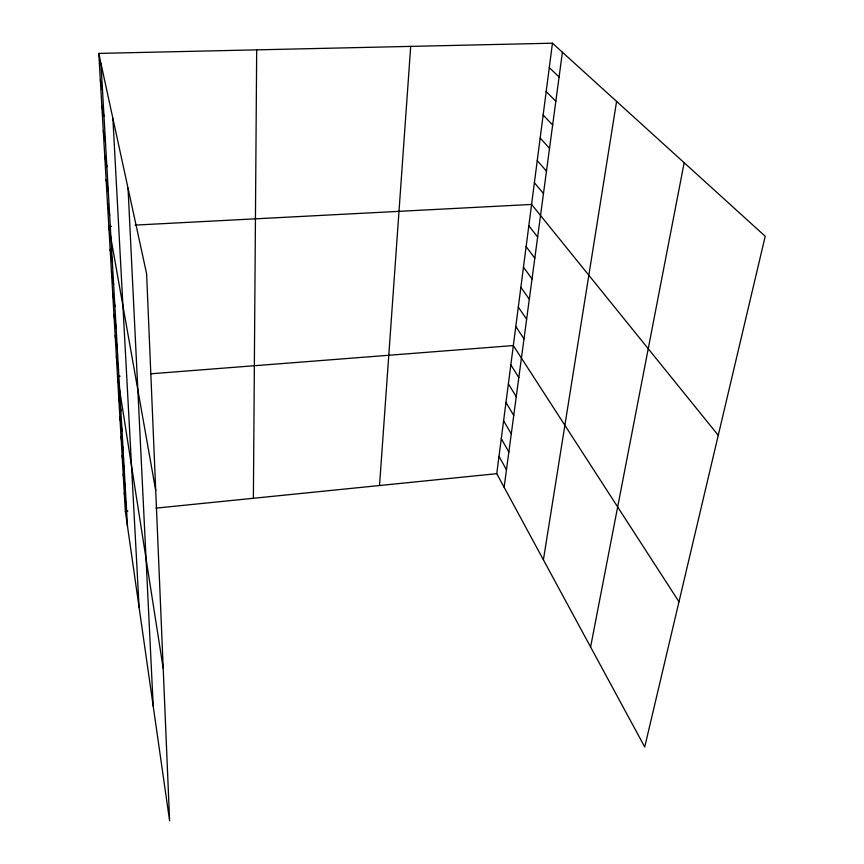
<?xml version="1.0" encoding="UTF-8"?>
<svg xmlns="http://www.w3.org/2000/svg" width="864" height="864" viewBox="0 0 864 864"><rect width="100%" height="100%" fill="white"/><g stroke="black" fill="none" stroke-linecap="round" stroke-linejoin="round"><path stroke-width="1.3" d="M253.379 498.28L256.684 49.853M379.534 485.525L410.702 46.386M552.442 43.2L765.212 236.272L644.728 746.982L496.757 473.677L552.442 43.2L98.788 53.406L125.345 511.229L169.603 820.8L146.61 273.769L98.788 53.406M504.122 487.285L562.399 52.24M543.402 559.818L616.583 101.401M590.598 647.006L684.169 162.734M125.345 511.229L127.904 510.97M155.963 508.129L496.757 473.677M120.107 376.196L117.526 376.391L163.188 668.25M151.038 373.777L513.324 345.568L678.985 601.787M111.456 226.336L108.832 226.476L155.714 490.493M135.086 225.104L531.587 204.433L718.254 435.337M549.277 67.63L559.084 76.993M546.178 91.562L555.833 101.25M543.143 115.031L552.647 125.021M540.173 138.035L549.526 148.316M537.257 160.596L546.469 171.158M534.395 182.725L543.467 193.547M528.822 225.742L537.646 237.049M526.122 246.64L534.816 258.174M523.465 267.16L532.04 278.91M520.862 287.302L529.308 299.257M518.303 307.076L526.63 319.237M515.797 326.495L524.005 338.839M510.829 364.867L518.821 377.579M508.378 383.821L516.262 396.695M505.969 402.43L513.745 415.465M503.604 420.714L511.272 433.901M501.282 438.674L508.842 452.012M499.003 456.332L506.466 469.8M100.321 79.747L102.492 90.148M101.812 105.527L103.993 116.284M103.28 130.745L105.462 141.858M104.706 155.434L106.898 166.871M106.11 179.615L108.302 191.365M107.482 203.288L109.674 215.341M110.149 249.199L112.342 261.803M111.434 271.458L113.627 284.321M112.709 293.285L114.89 306.385M113.94 314.669L116.132 328.007M115.16 335.642L117.353 349.196M116.359 356.216L118.541 369.976M118.703 396.781L120.895 410.94M119.869 416.772L122.051 431.114M121.003 436.385L123.185 450.9M122.126 455.63L124.297 470.308M123.217 474.509L125.388 489.348M124.286 493.042L126.457 508.021M100.958 63.418L127.505 526.349M112.882 118.368L139.104 607.478M128.034 188.168L153.209 706.126"/></g></svg>
